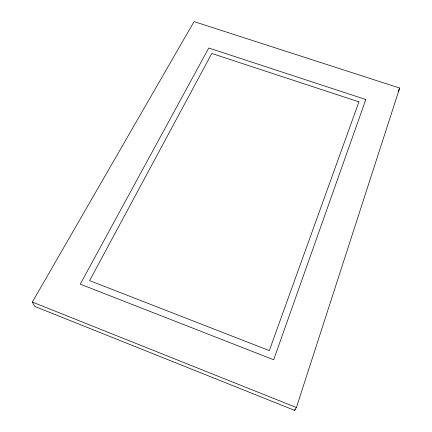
<?xml version="1.0" encoding="UTF-8"?>
<svg xmlns="http://www.w3.org/2000/svg" width="432" height="432" viewBox="0 0 432 432"><rect width="100%" height="100%" fill="white"/><g stroke="black" fill="none" stroke-linecap="round" stroke-linejoin="round"><path stroke-width="0.65" d="M296.406 407.522L399.659 88.047L194.065 21.6L32.341 302.06L34.814 306.418L294.689 410.4L296.406 407.522L32.341 302.06M294.689 410.4L295.105 409.115M398.115 91.724L399.659 88.047M365.823 99.522L273.667 359.764L80.255 284.143L208.759 48.011L365.823 99.522M358.933 101.86L269.303 350.595L89.624 280.638L211.788 53.46L358.933 101.86"/></g></svg>
